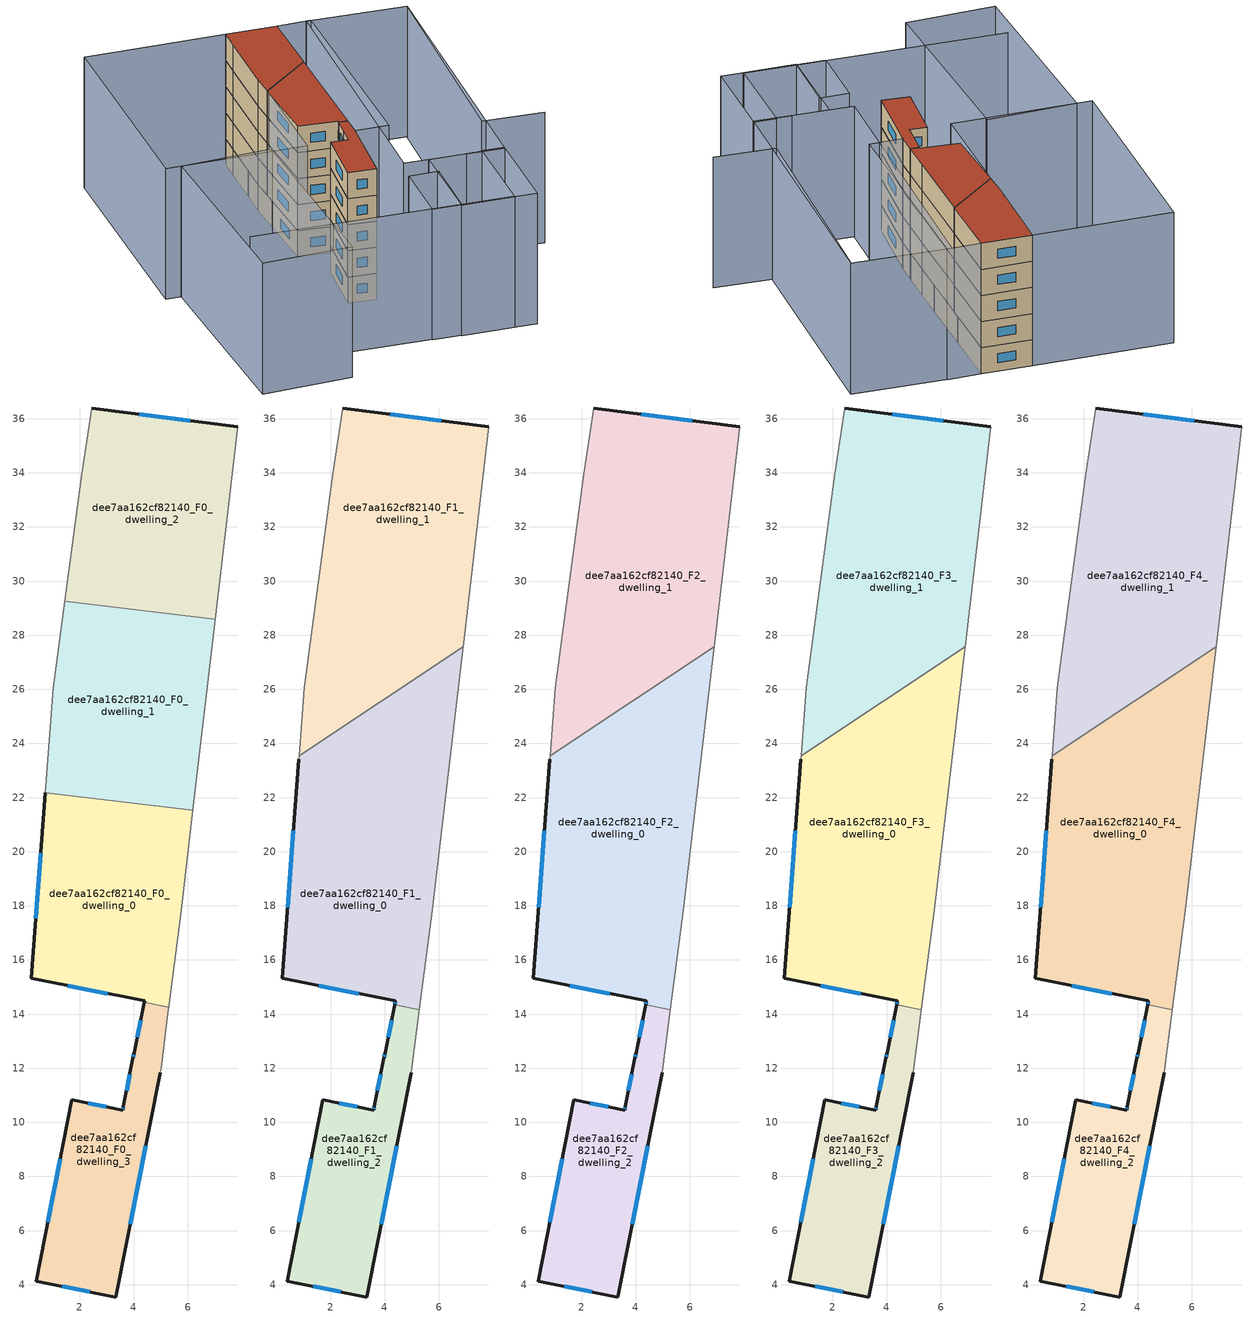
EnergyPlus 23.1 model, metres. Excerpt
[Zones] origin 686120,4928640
dee7aa162cf82140_F0_dwelling_0
 floor ground (EU_floor_Construction): 6.19,21.54 5.75,17.83 5.3,14.25 4.39,14.43 4.4,14.49 0.21,15.32 0.73,22.18 z0
 wall outside (EU_wall_Construction): 0.73,22.18 0.21,15.32 4.4,14.49 4.39,14.43 z0:3
 wall adiabatic (EU_wall_Construction): 5.3,14.25 5.75,17.83 6.19,21.54 z0:3
 wall to dee7aa162cf82140_F0_dwelling_3 (EU_wall_Construction): 4.39,14.43 5.3,14.25 z0:3
 wall to dee7aa162cf82140_F0_dwelling_1 (EU_wall_Construction): 6.19,21.54 0.73,22.18 z0:3
 window (EU_Window_Construction): 1.57,15.05 3.04,14.75 / 0.56,19.95 0.38,17.55 z0.98:2.02
dee7aa162cf82140_F0_dwelling_1
 floor ground (EU_floor_Construction): 7.02,28.59 6.19,21.54 0.73,22.18 1.03,26.07 1.46,29.25 z0
 wall adiabatic (EU_wall_Construction): 6.19,21.54 7.02,28.59 / 1.46,29.25 1.03,26.07 0.73,22.18 z0:3
 wall to dee7aa162cf82140_F0_dwelling_2 (EU_wall_Construction): 7.02,28.59 1.46,29.25 z0:3
dee7aa162cf82140_F0_dwelling_2
 floor ground (EU_floor_Construction): 7.85,35.7 7.02,28.59 1.46,29.25 2.09,33.95 2.45,36.39 z0
 wall outside (EU_wall_Construction): 7.85,35.7 2.45,36.39 z0:3
 wall adiabatic (EU_wall_Construction): 7.02,28.59 7.85,35.7 / 2.45,36.39 2.09,33.95 1.46,29.25 z0:3
 window (EU_Window_Construction): 6.09,35.93 4.21,36.17 z0.98:2.02
dee7aa162cf82140_F0_dwelling_3
 floor ground (EU_floor_Construction): 5.3,14.25 5.28,14.16 5.01,12 4.98,11.85 4.98,11.83 3.34,3.54 0.4,4.12 1.72,10.83 3.59,10.45 3.62,10.59 3.97,12.36 4.02,12.57 4.37,14.34 4.39,14.43 z0
 wall outside (EU_wall_Construction): 4.39,14.43 4.37,14.34 4.02,12.57 3.97,12.36 3.62,10.59 3.59,10.45 1.72,10.83 0.4,4.12 3.34,3.54 4.98,11.83 z0:3
 wall adiabatic (EU_wall_Construction): 4.98,11.83 4.98,11.85 5.01,12 5.28,14.16 5.3,14.25 z0:3
 window (EU_Window_Construction): 3.87,6.24 4.45,9.14 / 1.36,3.94 2.38,3.73 / 1.29,8.65 0.83,6.3 / 2.98,10.57 2.33,10.7 / 3.61,10.54 3.6,10.49 / 3.86,11.78 3.74,11.17 / 4,12.5 3.99,12.43 / 4.25,13.76 4.13,13.15 z0.98:2.02
dee7aa162cf82140_F1_dwelling_0
 floor to dee7aa162cf82140_F0_dwelling_0 (EU_floor_Construction): 6.19,21.54 5.75,17.83 5.3,14.25 4.39,14.43 4.4,14.49 0.21,15.32 0.73,22.18 z3
 floor to dee7aa162cf82140_F0_dwelling_3 (EU_floor_Construction): 5.3,14.25 5.28,14.16 4.37,14.34 4.39,14.43 z3
 floor to dee7aa162cf82140_F0_dwelling_1 (EU_floor_Construction): 6.9,27.58 6.88,27.45 6.19,21.54 0.73,22.18 0.84,23.54 z3
 wall outside (EU_wall_Construction): 0.83,23.41 0.21,15.32 4.4,14.49 4.37,14.34 z3:6
 wall adiabatic (EU_wall_Construction): 0.84,23.54 0.83,23.41 / 5.28,14.16 5.75,17.83 6.88,27.45 6.9,27.58 z3:6
 wall to dee7aa162cf82140_F1_dwelling_1 (EU_wall_Construction): 6.9,27.58 0.84,23.54 z3:6
 wall to dee7aa162cf82140_F1_dwelling_2 (EU_wall_Construction): 4.37,14.34 5.28,14.16 z3:6
 window (EU_Window_Construction): 0.63,20.78 0.41,17.95 / 4.39,14.44 4.38,14.39 / 1.57,15.05 3.04,14.75 z3.98:5.02
dee7aa162cf82140_F1_dwelling_1
 floor to dee7aa162cf82140_F0_dwelling_2 (EU_floor_Construction): 7.85,35.7 7.01,28.6 1.46,29.25 2.09,33.95 2.45,36.39 z3
 floor to dee7aa162cf82140_F0_dwelling_1 (EU_floor_Construction): 7.01,28.6 6.9,27.58 0.84,23.54 1.03,26.07 1.46,29.25 z3
 wall outside (EU_wall_Construction): 7.85,35.7 2.45,36.39 z3:6
 wall adiabatic (EU_wall_Construction): 2.45,36.39 2.09,33.95 1.03,26.07 0.84,23.54 / 6.9,27.58 7.85,35.7 z3:6
 window (EU_Window_Construction): 6.09,35.93 4.21,36.17 z3.98:5.02
dee7aa162cf82140_F1_dwelling_2
 floor to dee7aa162cf82140_F0_dwelling_3 (EU_floor_Construction): 5.28,14.16 5.01,12 4.98,11.85 4.98,11.83 3.34,3.54 0.4,4.12 1.72,10.83 3.59,10.45 3.62,10.59 3.97,12.36 4.02,12.57 4.37,14.34 z3
 wall outside (EU_wall_Construction): 4.37,14.34 4.02,12.57 3.97,12.36 3.62,10.59 3.59,10.45 1.72,10.83 0.4,4.12 3.34,3.54 4.98,11.83 z3:6
 wall adiabatic (EU_wall_Construction): 4.98,11.83 4.98,11.85 5.01,12 5.28,14.16 z3:6
 window (EU_Window_Construction): 3.87,6.24 4.44,9.14 / 1.36,3.94 2.38,3.73 / 1.29,8.65 0.83,6.3 / 2.98,10.57 2.33,10.7 / 3.61,10.54 3.6,10.49 / 3.86,11.78 3.73,11.17 / 4,12.5 3.99,12.43 / 4.25,13.76 4.13,13.15 z3.98:5.02
dee7aa162cf82140_F2_dwelling_0
 floor to dee7aa162cf82140_F1_dwelling_0 (EU_floor_Construction): 6.9,27.58 6.88,27.45 5.75,17.83 5.28,14.16 4.37,14.34 4.4,14.49 0.21,15.32 0.83,23.41 0.84,23.54 z6
 wall outside (EU_wall_Construction): 0.83,23.41 0.21,15.32 4.4,14.49 4.37,14.34 z6:9
 wall adiabatic (EU_wall_Construction): 0.84,23.54 0.83,23.41 / 5.28,14.16 5.75,17.83 6.88,27.45 6.9,27.58 z6:9
 wall to dee7aa162cf82140_F2_dwelling_1 (EU_wall_Construction): 6.9,27.58 0.84,23.54 z6:9
 wall to dee7aa162cf82140_F2_dwelling_2 (EU_wall_Construction): 4.37,14.34 5.28,14.16 z6:9
 window (EU_Window_Construction): 0.63,20.78 0.41,17.95 / 4.39,14.44 4.38,14.39 / 1.57,15.05 3.04,14.75 z6.98:8.02
dee7aa162cf82140_F2_dwelling_1
 floor to dee7aa162cf82140_F1_dwelling_1 (EU_floor_Construction): 7.85,35.7 6.9,27.58 0.84,23.54 1.03,26.07 2.09,33.95 2.45,36.39 z6
 wall outside (EU_wall_Construction): 7.85,35.7 2.45,36.39 z6:9
 wall adiabatic (EU_wall_Construction): 2.45,36.39 2.09,33.95 1.03,26.07 0.84,23.54 / 6.9,27.58 7.85,35.7 z6:9
 window (EU_Window_Construction): 6.09,35.93 4.21,36.17 z6.98:8.02
dee7aa162cf82140_F2_dwelling_2
 floor to dee7aa162cf82140_F1_dwelling_2 (EU_floor_Construction): 5.28,14.16 5.01,12 4.98,11.85 4.98,11.83 3.34,3.54 0.4,4.12 1.72,10.83 3.59,10.45 3.62,10.59 4.37,14.34 z6
 wall outside (EU_wall_Construction): 4.37,14.34 4.02,12.57 3.97,12.36 3.62,10.59 3.59,10.45 1.72,10.83 0.4,4.12 3.34,3.54 4.98,11.83 z6:9
 wall adiabatic (EU_wall_Construction): 4.98,11.83 4.98,11.85 5.01,12 5.28,14.16 z6:9
 window (EU_Window_Construction): 3.87,6.24 4.44,9.14 / 1.36,3.94 2.38,3.73 / 1.29,8.65 0.83,6.3 / 2.98,10.57 2.33,10.7 / 3.61,10.54 3.6,10.49 / 3.86,11.78 3.73,11.17 / 4,12.5 3.99,12.43 / 4.25,13.76 4.13,13.15 z6.98:8.02
dee7aa162cf82140_F3_dwelling_0
 floor to dee7aa162cf82140_F2_dwelling_0 (EU_floor_Construction): 6.9,27.58 6.88,27.45 5.75,17.83 5.28,14.16 4.37,14.34 4.4,14.49 0.21,15.32 0.83,23.41 0.84,23.54 z9
 wall outside (EU_wall_Construction): 0.83,23.41 0.21,15.32 4.4,14.49 4.37,14.34 z9:12
 wall adiabatic (EU_wall_Construction): 0.84,23.54 0.83,23.41 / 5.28,14.16 5.75,17.83 6.88,27.45 6.9,27.58 z9:12
 wall to dee7aa162cf82140_F3_dwelling_1 (EU_wall_Construction): 6.9,27.58 0.84,23.54 z9:12
 wall to dee7aa162cf82140_F3_dwelling_2 (EU_wall_Construction): 4.37,14.34 5.28,14.16 z9:12
 window (EU_Window_Construction): 0.63,20.78 0.41,17.95 / 4.39,14.44 4.38,14.39 / 1.57,15.05 3.04,14.75 z9.98:11.02
dee7aa162cf82140_F3_dwelling_1
 floor to dee7aa162cf82140_F2_dwelling_1 (EU_floor_Construction): 7.85,35.7 6.9,27.58 0.84,23.54 1.03,26.07 2.09,33.95 2.45,36.39 z9
 wall outside (EU_wall_Construction): 7.85,35.7 2.45,36.39 z9:12
 wall adiabatic (EU_wall_Construction): 2.45,36.39 2.09,33.95 1.03,26.07 0.84,23.54 / 6.9,27.58 7.85,35.7 z9:12
 window (EU_Window_Construction): 6.09,35.93 4.21,36.17 z9.98:11.02
dee7aa162cf82140_F3_dwelling_2
 floor to dee7aa162cf82140_F2_dwelling_2 (EU_floor_Construction): 5.28,14.16 5.01,12 4.98,11.85 4.98,11.83 3.34,3.54 0.4,4.12 1.72,10.83 3.59,10.45 3.62,10.59 4.37,14.34 z9
 wall outside (EU_wall_Construction): 4.37,14.34 4.02,12.57 3.97,12.36 3.62,10.59 3.59,10.45 1.72,10.83 0.4,4.12 3.34,3.54 4.98,11.83 z9:12
 wall adiabatic (EU_wall_Construction): 4.98,11.83 4.98,11.85 5.01,12 5.28,14.16 z9:12
 window (EU_Window_Construction): 3.87,6.24 4.44,9.14 / 1.36,3.94 2.38,3.73 / 1.29,8.65 0.83,6.3 / 2.98,10.57 2.33,10.7 / 3.61,10.54 3.6,10.49 / 3.86,11.78 3.73,11.17 / 4,12.5 3.99,12.43 / 4.25,13.76 4.13,13.15 z9.98:11.02
dee7aa162cf82140_F4_dwelling_0
 floor to dee7aa162cf82140_F3_dwelling_0 (EU_floor_Construction): 6.9,27.58 6.88,27.45 5.75,17.83 5.28,14.16 4.37,14.34 4.4,14.49 0.21,15.32 0.83,23.41 0.84,23.54 z12
 wall outside (EU_wall_Construction): 0.83,23.41 0.21,15.32 4.4,14.49 4.37,14.34 z12:15
 wall adiabatic (EU_wall_Construction): 0.84,23.54 0.83,23.41 / 5.28,14.16 5.75,17.83 6.88,27.45 6.9,27.58 z12:15
 wall to dee7aa162cf82140_F4_dwelling_1 (EU_wall_Construction): 6.9,27.58 0.84,23.54 z12:15
 wall to dee7aa162cf82140_F4_dwelling_2 (EU_wall_Construction): 4.37,14.34 5.28,14.16 z12:15
 window (EU_Window_Construction): 0.63,20.78 0.41,17.95 / 4.39,14.44 4.38,14.39 / 1.57,15.05 3.04,14.75 z12.98:14.02
 roof outside (EU_roof_Construction): 5.28,14.16 5.75,17.83 6.88,27.45 6.9,27.58 0.84,23.54 0.83,23.41 0.21,15.32 4.4,14.49 4.37,14.34 z15
dee7aa162cf82140_F4_dwelling_1
 floor to dee7aa162cf82140_F3_dwelling_1 (EU_floor_Construction): 7.85,35.7 6.9,27.58 0.84,23.54 1.03,26.07 2.09,33.95 2.45,36.39 z12
 wall outside (EU_wall_Construction): 7.85,35.7 2.45,36.39 z12:15
 wall adiabatic (EU_wall_Construction): 2.45,36.39 2.09,33.95 1.03,26.07 0.84,23.54 / 6.9,27.58 7.85,35.7 z12:15
 window (EU_Window_Construction): 6.09,35.93 4.21,36.17 z12.98:14.02
 roof outside (EU_roof_Construction): 6.9,27.58 7.85,35.7 2.45,36.39 2.09,33.95 1.03,26.07 0.84,23.54 z15
dee7aa162cf82140_F4_dwelling_2
 floor to dee7aa162cf82140_F3_dwelling_2 (EU_floor_Construction): 5.28,14.16 5.01,12 4.98,11.85 4.98,11.83 3.34,3.54 0.4,4.12 1.72,10.83 3.59,10.45 3.62,10.59 4.37,14.34 z12
 wall outside (EU_wall_Construction): 4.37,14.34 4.02,12.57 3.97,12.36 3.62,10.59 3.59,10.45 1.72,10.83 0.4,4.12 3.34,3.54 4.98,11.83 z12:15
 wall adiabatic (EU_wall_Construction): 4.98,11.83 4.98,11.85 5.01,12 5.28,14.16 z12:15
 window (EU_Window_Construction): 3.87,6.24 4.44,9.14 / 1.36,3.94 2.38,3.73 / 1.29,8.65 0.83,6.3 / 2.98,10.57 2.33,10.7 / 3.61,10.54 3.6,10.49 / 3.86,11.78 3.73,11.17 / 4,12.5 3.99,12.43 / 4.25,13.76 4.13,13.15 z12.98:14.02
 roof outside (EU_roof_Construction): 3.34,3.54 4.98,11.83 4.98,11.85 5.01,12 5.28,14.16 4.37,14.34 3.62,10.59 3.59,10.45 1.72,10.83 0.4,4.12 z15
shading: -14.61,-3.95 13.31,-7.94 / 24.05,7.04 17.48,8.1 / 17.48,8.1 21.53,33.45 / 4.58,-6.73 5.6,0.73 / 5.6,0.73 8.75,0.3 / 8.75,0.3 7.74,-7.16 / 7.74,-7.16 4.58,-6.73 / 13.28,-7.98 14.62,2.35 / 14.62,2.35 17.02,2.04 / 17.02,2.04 15.68,-8.3 / 15.68,-8.3 13.28,-7.98 / 21.65,33.75 17,1.88 / 17,1.88 6.35,3.43 / 6.35,3.43 11,35.3 / 11,35.3 21.65,33.75 / 14.61,2.25 13.28,-7.98 / 13.28,-7.98 7.64,-7.25 / 7.64,-7.25 8.97,2.99 / 8.97,2.99 14.61,2.25 / -14.15,12.85 -4.42,12.05 / -4.42,12.05 -6.27,-10.48 / -6.27,-10.48 -16,-9.68 / -16,-9.68 -14.15,12.85 / 5,11.94 7.85,35.7 / 7.85,35.7 11.49,35.27 / 11.49,35.27 8.64,11.51 / 8.64,11.51 5,11.94 / -12.6,38.3 2.45,36.39 / 2.45,36.39 -0.74,11.15 / -0.74,11.15 -15.79,13.05 / -15.79,13.05 -12.6,38.3 z0:15
[Building]
EU S2 Campaign: North Axis=0; Terrain=City; Solar Distribution=FullExterior
[Site:Location]
Bologna: Latitude=44.5; Longitude=11.25; Time Zone=1; Elevation=37
[SizingPeriod:WeatherFileDays]
AnnualSizingPeriod: Begin Month=1; Begin Day of Month=1; End Month=12; End Day of Month=31; Day of Week for Start Day=Monday; Use Weather File Daylight Saving Period=No; Use Weather File Rain and Snow Indicators=No
[MATERIAL]
EU_InternalMass_Material: Roughness=MediumRough; Thickness=0.1; Conductivity=1; Density=1800; Specific Heat=900; Thermal Absorptance=0.9; Solar Absorptance=0.7; Visible Absorptance=0.7
[MATERIAL:NOMASS] Roughness=MediumRough; Thermal Absorptance=0.9; Solar Absorptance=0.7; Visible Absorptance=0.7
Name | Thermal Resistance
EU_wall_NoMass | 0.905828
EU_roof_NoMass | 0.37593
EU_floor_NoMass | 0.67114
[WINDOWMATERIAL:SIMPLEGLAZINGSYSTEM]
EU_Window_SimpleGlazing: UFactor=4.52486; Solar Heat Gain Coefficient=0.85; Visible Transmittance=0.85
[CONSTRUCTION]
EU_wall_Construction: EU_wall_NoMass
EU_roof_Construction: EU_roof_NoMass
EU_floor_Construction: EU_floor_NoMass
EU_InternalMass_Construction: EU_InternalMass_Material
EU_Window_Construction: EU_Window_SimpleGlazing
[ZONE] Type=1; Multiplier=1; Ceiling Height=autocalculate; Floor Area=autocalculate; Part of Total Floor Area=Yes
Name | Volume
dee7aa162cf82140_F0_dwelling_0 | 113.548
dee7aa162cf82140_F1_dwelling_0; dee7aa162cf82140_F2_dwelling_0; dee7aa162cf82140_F3_dwelling_0; dee7aa162cf82140_F4_dwelling_0 | 175.605
dee7aa162cf82140_F0_dwelling_1 | 119.224
dee7aa162cf82140_F1_dwelling_1; dee7aa162cf82140_F2_dwelling_1; dee7aa162cf82140_F3_dwelling_1; dee7aa162cf82140_F4_dwelling_1 | 176.654
dee7aa162cf82140_F0_dwelling_2 | 119.212
dee7aa162cf82140_F1_dwelling_2; dee7aa162cf82140_F2_dwelling_2; dee7aa162cf82140_F3_dwelling_2; dee7aa162cf82140_F4_dwelling_2 | 73.8311
dee7aa162cf82140_F0_dwelling_3 | 74.1042
[INTERNALMASS] Construction=EU_InternalMass_Construction
Name | Zone or ZoneList | Surface Area
dee7aa162cf82140_F0_dwelling_0_EU_InternalMass | dee7aa162cf82140_F0_dwelling_0 | 37.8506
dee7aa162cf82140_F0_dwelling_1_EU_InternalMass | dee7aa162cf82140_F0_dwelling_1 | 39.7412
dee7aa162cf82140_F0_dwelling_2_EU_InternalMass | dee7aa162cf82140_F0_dwelling_2 | 39.7375
dee7aa162cf82140_F0_dwelling_3_EU_InternalMass | dee7aa162cf82140_F0_dwelling_3 | 24.699
dee7aa162cf82140_F1_dwelling_0_EU_InternalMass | dee7aa162cf82140_F1_dwelling_0 | 58.5427
dee7aa162cf82140_F1_dwelling_1_EU_InternalMass | dee7aa162cf82140_F1_dwelling_1 | 58.8785
dee7aa162cf82140_F1_dwelling_2_EU_InternalMass | dee7aa162cf82140_F1_dwelling_2 | 24.6063
dee7aa162cf82140_F2_dwelling_0_EU_InternalMass | dee7aa162cf82140_F2_dwelling_0 | 58.5427
dee7aa162cf82140_F2_dwelling_1_EU_InternalMass | dee7aa162cf82140_F2_dwelling_1 | 58.8785
dee7aa162cf82140_F2_dwelling_2_EU_InternalMass | dee7aa162cf82140_F2_dwelling_2 | 24.6063
dee7aa162cf82140_F3_dwelling_0_EU_InternalMass | dee7aa162cf82140_F3_dwelling_0 | 58.5427
dee7aa162cf82140_F3_dwelling_1_EU_InternalMass | dee7aa162cf82140_F3_dwelling_1 | 58.8785
dee7aa162cf82140_F3_dwelling_2_EU_InternalMass | dee7aa162cf82140_F3_dwelling_2 | 24.6063
dee7aa162cf82140_F4_dwelling_0_EU_InternalMass | dee7aa162cf82140_F4_dwelling_0 | 58.5427
dee7aa162cf82140_F4_dwelling_1_EU_InternalMass | dee7aa162cf82140_F4_dwelling_1 | 58.8785
dee7aa162cf82140_F4_dwelling_2_EU_InternalMass | dee7aa162cf82140_F4_dwelling_2 | 24.6063
[OTHEREQUIPMENT] Fuel Type=Electricity; Design Level Calculation Method=Watts/Area; Power per Zone Floor Area=1; Fraction Latent=0; Fraction Radiant=0; Fraction Lost=0; Carbon Dioxide Generation Rate=0; EndUse Subcategory=EU_Step8_InternalGains
Name | Zone or ZoneList or Space or SpaceList | Schedule
EU_Step8_InternalGain_dee7aa162cf82140_F0_dwelling_0_f000 | dee7aa162cf82140_F0_dwelling_0 | EU_Step8_GainSchedule_dee7aa162cf82140_F0_dwelling_0_f000
EU_Step8_InternalGain_dee7aa162cf82140_F0_dwelling_1_f000 | dee7aa162cf82140_F0_dwelling_1 | EU_Step8_GainSchedule_dee7aa162cf82140_F0_dwelling_1_f000
EU_Step8_InternalGain_dee7aa162cf82140_F0_dwelling_2_f000 | dee7aa162cf82140_F0_dwelling_2 | EU_Step8_GainSchedule_dee7aa162cf82140_F0_dwelling_2_f000
EU_Step8_InternalGain_dee7aa162cf82140_F0_dwelling_3_f000 | dee7aa162cf82140_F0_dwelling_3 | EU_Step8_GainSchedule_dee7aa162cf82140_F0_dwelling_3_f000
EU_Step8_InternalGain_dee7aa162cf82140_F1_dwelling_0_f000 | dee7aa162cf82140_F1_dwelling_0 | EU_Step8_GainSchedule_dee7aa162cf82140_F1_dwelling_0_f000
EU_Step8_InternalGain_dee7aa162cf82140_F1_dwelling_1_f000 | dee7aa162cf82140_F1_dwelling_1 | EU_Step8_GainSchedule_dee7aa162cf82140_F1_dwelling_1_f000
EU_Step8_InternalGain_dee7aa162cf82140_F1_dwelling_2_f000 | dee7aa162cf82140_F1_dwelling_2 | EU_Step8_GainSchedule_dee7aa162cf82140_F1_dwelling_2_f000
EU_Step8_InternalGain_dee7aa162cf82140_F2_dwelling_0_f000 | dee7aa162cf82140_F2_dwelling_0 | EU_Step8_GainSchedule_dee7aa162cf82140_F2_dwelling_0_f000
EU_Step8_InternalGain_dee7aa162cf82140_F2_dwelling_1_f000 | dee7aa162cf82140_F2_dwelling_1 | EU_Step8_GainSchedule_dee7aa162cf82140_F2_dwelling_1_f000
EU_Step8_InternalGain_dee7aa162cf82140_F2_dwelling_2_f000 | dee7aa162cf82140_F2_dwelling_2 | EU_Step8_GainSchedule_dee7aa162cf82140_F2_dwelling_2_f000
EU_Step8_InternalGain_dee7aa162cf82140_F3_dwelling_0_f000 | dee7aa162cf82140_F3_dwelling_0 | EU_Step8_GainSchedule_dee7aa162cf82140_F3_dwelling_0_f000
EU_Step8_InternalGain_dee7aa162cf82140_F3_dwelling_1_f000 | dee7aa162cf82140_F3_dwelling_1 | EU_Step8_GainSchedule_dee7aa162cf82140_F3_dwelling_1_f000
EU_Step8_InternalGain_dee7aa162cf82140_F3_dwelling_2_f000 | dee7aa162cf82140_F3_dwelling_2 | EU_Step8_GainSchedule_dee7aa162cf82140_F3_dwelling_2_f000
EU_Step8_InternalGain_dee7aa162cf82140_F4_dwelling_0_f000 | dee7aa162cf82140_F4_dwelling_0 | EU_Step8_GainSchedule_dee7aa162cf82140_F4_dwelling_0_f000
EU_Step8_InternalGain_dee7aa162cf82140_F4_dwelling_1_f000 | dee7aa162cf82140_F4_dwelling_1 | EU_Step8_GainSchedule_dee7aa162cf82140_F4_dwelling_1_f000
EU_Step8_InternalGain_dee7aa162cf82140_F4_dwelling_2_f000 | dee7aa162cf82140_F4_dwelling_2 | EU_Step8_GainSchedule_dee7aa162cf82140_F4_dwelling_2_f000
[ZONEVENTILATION:DESIGNFLOWRATE] Schedule=EU_AlwaysOn; Design Flow Rate Calculation Method=AirChanges/Hour; Air Changes per Hour=0.73129; Ventilation Type=Natural; Fan Pressure Rise=0; Fan Total Efficiency=1; Constant Term Coefficient=1; Temperature Term Coefficient=0; Velocity Term Coefficient=0; Velocity Squared Term Coefficient=0; Minimum Indoor Temperature=-100; Maximum Indoor Temperature=100; Delta Temperature=-100; Minimum Outdoor Temperature=-100; Maximum Outdoor Temperature=100; Maximum Wind Speed=40
Name | Zone or ZoneList or Space or SpaceList
EU_ConstantAir_dee7aa162cf82140_F0_dwelling_0 | dee7aa162cf82140_F0_dwelling_0
EU_ConstantAir_dee7aa162cf82140_F0_dwelling_1 | dee7aa162cf82140_F0_dwelling_1
EU_ConstantAir_dee7aa162cf82140_F0_dwelling_2 | dee7aa162cf82140_F0_dwelling_2
EU_ConstantAir_dee7aa162cf82140_F0_dwelling_3 | dee7aa162cf82140_F0_dwelling_3
EU_ConstantAir_dee7aa162cf82140_F1_dwelling_0 | dee7aa162cf82140_F1_dwelling_0
EU_ConstantAir_dee7aa162cf82140_F1_dwelling_1 | dee7aa162cf82140_F1_dwelling_1
EU_ConstantAir_dee7aa162cf82140_F1_dwelling_2 | dee7aa162cf82140_F1_dwelling_2
EU_ConstantAir_dee7aa162cf82140_F2_dwelling_0 | dee7aa162cf82140_F2_dwelling_0
EU_ConstantAir_dee7aa162cf82140_F2_dwelling_1 | dee7aa162cf82140_F2_dwelling_1
EU_ConstantAir_dee7aa162cf82140_F2_dwelling_2 | dee7aa162cf82140_F2_dwelling_2
EU_ConstantAir_dee7aa162cf82140_F3_dwelling_0 | dee7aa162cf82140_F3_dwelling_0
EU_ConstantAir_dee7aa162cf82140_F3_dwelling_1 | dee7aa162cf82140_F3_dwelling_1
EU_ConstantAir_dee7aa162cf82140_F3_dwelling_2 | dee7aa162cf82140_F3_dwelling_2
EU_ConstantAir_dee7aa162cf82140_F4_dwelling_0 | dee7aa162cf82140_F4_dwelling_0
EU_ConstantAir_dee7aa162cf82140_F4_dwelling_1 | dee7aa162cf82140_F4_dwelling_1
EU_ConstantAir_dee7aa162cf82140_F4_dwelling_2 | dee7aa162cf82140_F4_dwelling_2
[HVACTEMPLATE:THERMOSTAT] Constant Heating Setpoint=20; Constant Cooling Setpoint=50
EU_HeatOnly_dee7aa162cf82140_F0_dwelling_0; EU_HeatOnly_dee7aa162cf82140_F0_dwelling_1; EU_HeatOnly_dee7aa162cf82140_F0_dwelling_2; EU_HeatOnly_dee7aa162cf82140_F0_dwelling_3; EU_HeatOnly_dee7aa162cf82140_F1_dwelling_0; EU_HeatOnly_dee7aa162cf82140_F1_dwelling_1; EU_HeatOnly_dee7aa162cf82140_F1_dwelling_2; EU_HeatOnly_dee7aa162cf82140_F2_dwelling_0; EU_HeatOnly_dee7aa162cf82140_F2_dwelling_1; EU_HeatOnly_dee7aa162cf82140_F2_dwelling_2; EU_HeatOnly_dee7aa162cf82140_F3_dwelling_0; EU_HeatOnly_dee7aa162cf82140_F3_dwelling_1; EU_HeatOnly_dee7aa162cf82140_F3_dwelling_2; EU_HeatOnly_dee7aa162cf82140_F4_dwelling_0; EU_HeatOnly_dee7aa162cf82140_F4_dwelling_1; EU_HeatOnly_dee7aa162cf82140_F4_dwelling_2
[HVACTEMPLATE:ZONE:IDEALLOADSAIRSYSTEM] System Availability Schedule=EU_AlwaysOn; Maximum Heating Supply Air Temperature=50; Minimum Cooling Supply Air Temperature=13; Maximum Heating Supply Air Humidity Ratio=0.0156; Minimum Cooling Supply Air Humidity Ratio=0.0077; Heating Limit=NoLimit; Cooling Limit=NoLimit; Heating Availability Schedule=EU_AlwaysOn; Cooling Availability Schedule=EU_CoolingOff; Dehumidification Control Type=ConstantSensibleHeatRatio; Cooling Sensible Heat Ratio=0.7; Dehumidification Setpoint=60; Humidification Control Type=None; Humidification Setpoint=30; Outdoor Air Method=None; Outdoor Air Flow Rate per Person=0.00944; Outdoor Air Flow Rate per Zone Floor Area=0; Outdoor Air Flow Rate per Zone=0; Demand Controlled Ventilation Type=None; Outdoor Air Economizer Type=NoEconomizer; Heat Recovery Type=None; Sensible Heat Recovery Effectiveness=0.7; Latent Heat Recovery Effectiveness=0.65
Name | Template Thermostat
dee7aa162cf82140_F0_dwelling_0 | EU_HeatOnly_dee7aa162cf82140_F0_dwelling_0
dee7aa162cf82140_F0_dwelling_1 | EU_HeatOnly_dee7aa162cf82140_F0_dwelling_1
dee7aa162cf82140_F0_dwelling_2 | EU_HeatOnly_dee7aa162cf82140_F0_dwelling_2
dee7aa162cf82140_F0_dwelling_3 | EU_HeatOnly_dee7aa162cf82140_F0_dwelling_3
dee7aa162cf82140_F1_dwelling_0 | EU_HeatOnly_dee7aa162cf82140_F1_dwelling_0
dee7aa162cf82140_F1_dwelling_1 | EU_HeatOnly_dee7aa162cf82140_F1_dwelling_1
dee7aa162cf82140_F1_dwelling_2 | EU_HeatOnly_dee7aa162cf82140_F1_dwelling_2
dee7aa162cf82140_F2_dwelling_0 | EU_HeatOnly_dee7aa162cf82140_F2_dwelling_0
dee7aa162cf82140_F2_dwelling_1 | EU_HeatOnly_dee7aa162cf82140_F2_dwelling_1
dee7aa162cf82140_F2_dwelling_2 | EU_HeatOnly_dee7aa162cf82140_F2_dwelling_2
dee7aa162cf82140_F3_dwelling_0 | EU_HeatOnly_dee7aa162cf82140_F3_dwelling_0
dee7aa162cf82140_F3_dwelling_1 | EU_HeatOnly_dee7aa162cf82140_F3_dwelling_1
dee7aa162cf82140_F3_dwelling_2 | EU_HeatOnly_dee7aa162cf82140_F3_dwelling_2
dee7aa162cf82140_F4_dwelling_0 | EU_HeatOnly_dee7aa162cf82140_F4_dwelling_0
dee7aa162cf82140_F4_dwelling_1 | EU_HeatOnly_dee7aa162cf82140_F4_dwelling_1
dee7aa162cf82140_F4_dwelling_2 | EU_HeatOnly_dee7aa162cf82140_F4_dwelling_2
[SIZING:ZONE] Zone Cooling Design Supply Air Temperature Input Method=SupplyAirTemperature; Zone Cooling Design Supply Air Temperature=13; Zone Heating Design Supply Air Temperature Input Method=SupplyAirTemperature; Zone Heating Design Supply Air Temperature=50; Zone Cooling Design Supply Air Humidity Ratio=0.008; Zone Heating Design Supply Air Humidity Ratio=0.008; Cooling Design Air Flow Method=DesignDay; Cooling Design Air Flow Rate=0; Cooling Minimum Air Flow per Zone Floor Area=0.000762; Cooling Minimum Air Flow=0; Cooling Minimum Air Flow Fraction=0.2; Heating Design Air Flow Method=DesignDay; Heating Design Air Flow Rate=0; Heating Maximum Air Flow per Zone Floor Area=0.002032; Heating Maximum Air Flow=0.141576; Heating Maximum Air Flow Fraction=0.3; Account for Dedicated Outdoor Air System=No; Dedicated Outdoor Air System Control Strategy=NeutralSupplyAir; Dedicated Outdoor Air Low Setpoint Temperature for Design=autosize; Dedicated Outdoor Air High Setpoint Temperature for Design=autosize; Zone Load Sizing Method=Sensible Load Only No Latent Load; Zone Latent Cooling Design Supply Air Humidity Ratio Input Method=HumidityRatioDifference; Zone Cooling Design Supply Air Humidity Ratio Difference=0.005; Zone Latent Heating Design Supply Air Humidity Ratio Input Method=HumidityRatioDifference; Zone Humidification Design Supply Air Humidity Ratio Difference=0.005
dee7aa162cf82140_F0_dwelling_0; dee7aa162cf82140_F0_dwelling_1; dee7aa162cf82140_F0_dwelling_2; dee7aa162cf82140_F0_dwelling_3; dee7aa162cf82140_F1_dwelling_0; dee7aa162cf82140_F1_dwelling_1; dee7aa162cf82140_F1_dwelling_2; dee7aa162cf82140_F2_dwelling_0; dee7aa162cf82140_F2_dwelling_1; dee7aa162cf82140_F2_dwelling_2; dee7aa162cf82140_F3_dwelling_0; dee7aa162cf82140_F3_dwelling_1; dee7aa162cf82140_F3_dwelling_2; dee7aa162cf82140_F4_dwelling_0; dee7aa162cf82140_F4_dwelling_1; dee7aa162cf82140_F4_dwelling_2
[SCHEDULE:CONSTANT]
Name | Hourly Value
EU_AlwaysOn | 1
EU_CoolingOff | 0
[SCHEDULE:FILE] Column Number=1; Rows to Skip at Top=0; Number of Hours of Data=8760; Column Separator=Comma; Interpolate to Timestep=No; Minutes per Item=60; Adjust Schedule for Daylight Savings=Yes
Name | File
EU_Step8_GainSchedule_dee7aa162cf82140_F0_dwelling_0_f000 | ../../schedules/dee7aa162cf82140/dee7aa162cf82140_F0_dwelling_0_f000_gain.csv
EU_Step8_GainSchedule_dee7aa162cf82140_F0_dwelling_1_f000 | ../../schedules/dee7aa162cf82140/dee7aa162cf82140_F0_dwelling_1_f000_gain.csv
EU_Step8_GainSchedule_dee7aa162cf82140_F0_dwelling_2_f000 | ../../schedules/dee7aa162cf82140/dee7aa162cf82140_F0_dwelling_2_f000_gain.csv
EU_Step8_GainSchedule_dee7aa162cf82140_F0_dwelling_3_f000 | ../../schedules/dee7aa162cf82140/dee7aa162cf82140_F0_dwelling_3_f000_gain.csv
EU_Step8_GainSchedule_dee7aa162cf82140_F1_dwelling_0_f000 | ../../schedules/dee7aa162cf82140/dee7aa162cf82140_F1_dwelling_0_f000_gain.csv
EU_Step8_GainSchedule_dee7aa162cf82140_F1_dwelling_1_f000 | ../../schedules/dee7aa162cf82140/dee7aa162cf82140_F1_dwelling_1_f000_gain.csv
EU_Step8_GainSchedule_dee7aa162cf82140_F1_dwelling_2_f000 | ../../schedules/dee7aa162cf82140/dee7aa162cf82140_F1_dwelling_2_f000_gain.csv
EU_Step8_GainSchedule_dee7aa162cf82140_F2_dwelling_0_f000 | ../../schedules/dee7aa162cf82140/dee7aa162cf82140_F2_dwelling_0_f000_gain.csv
EU_Step8_GainSchedule_dee7aa162cf82140_F2_dwelling_1_f000 | ../../schedules/dee7aa162cf82140/dee7aa162cf82140_F2_dwelling_1_f000_gain.csv
EU_Step8_GainSchedule_dee7aa162cf82140_F2_dwelling_2_f000 | ../../schedules/dee7aa162cf82140/dee7aa162cf82140_F2_dwelling_2_f000_gain.csv
EU_Step8_GainSchedule_dee7aa162cf82140_F3_dwelling_0_f000 | ../../schedules/dee7aa162cf82140/dee7aa162cf82140_F3_dwelling_0_f000_gain.csv
EU_Step8_GainSchedule_dee7aa162cf82140_F3_dwelling_1_f000 | ../../schedules/dee7aa162cf82140/dee7aa162cf82140_F3_dwelling_1_f000_gain.csv
EU_Step8_GainSchedule_dee7aa162cf82140_F3_dwelling_2_f000 | ../../schedules/dee7aa162cf82140/dee7aa162cf82140_F3_dwelling_2_f000_gain.csv
EU_Step8_GainSchedule_dee7aa162cf82140_F4_dwelling_0_f000 | ../../schedules/dee7aa162cf82140/dee7aa162cf82140_F4_dwelling_0_f000_gain.csv
EU_Step8_GainSchedule_dee7aa162cf82140_F4_dwelling_1_f000 | ../../schedules/dee7aa162cf82140/dee7aa162cf82140_F4_dwelling_1_f000_gain.csv
EU_Step8_GainSchedule_dee7aa162cf82140_F4_dwelling_2_f000 | ../../schedules/dee7aa162cf82140/dee7aa162cf82140_F4_dwelling_2_f000_gain.csv
